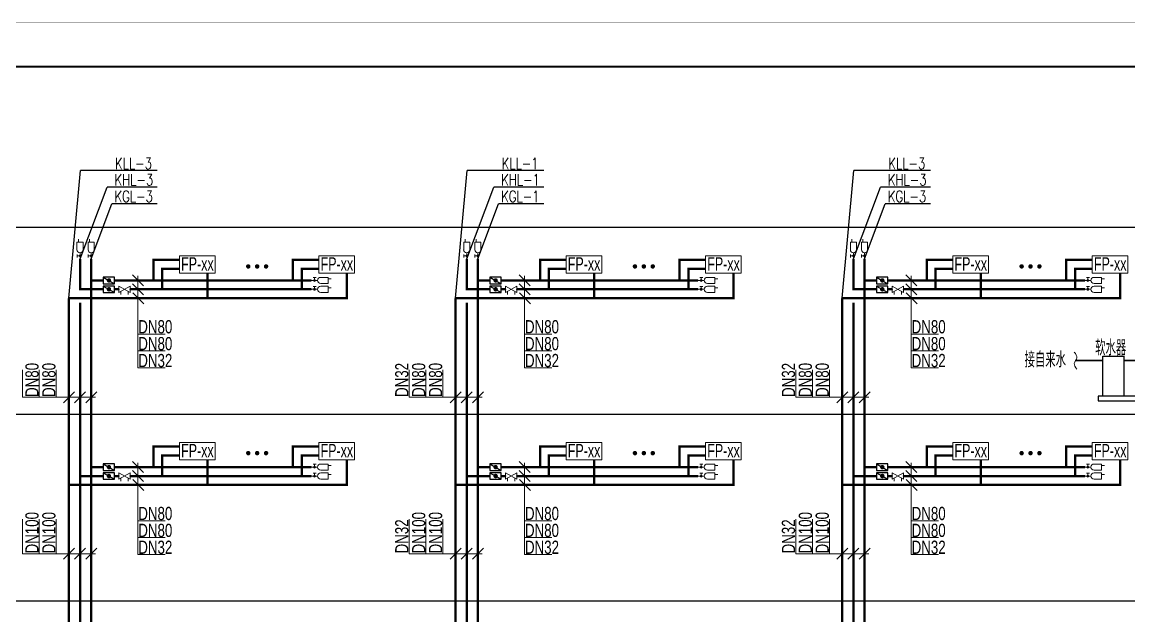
# Model space of a CAD drawing. Extents: x -778003 to -147913, y -2164908 to -814216.
# Drawn here: x -467002 to -442101, y -989428 to -976072 of the extents above; entities that cross this region are included whole.
import ezdxf

# ---------------------------------------------------------------- set-up
doc = ezdxf.new("R2010")
doc.units = 0
doc.header["$LTSCALE"] = 1000
doc.header["$MEASUREMENT"] = 0
doc.linetypes.add('CENTER2', pattern=[1.125, 0.75, -0.125, 0.125, -0.125])
doc.linetypes.add('DASH', pattern=[0.35, 0.25, -0.1])
doc.layers.get('0').update_dxf_attribs({"linetype": 'CONTINUOUS'})
for name, color, linetype in [('ACS_COM', 7, 'CONTINUOUS'), ('ACS_空调机组', 2, 'CONTINUOUS'), ('DIM-空冷凝水', 3, 'CONTINUOUS'), ('DIM-空冷热供水', 3, 'CONTINUOUS'), ('PIPE_DIM', 3, 'CONTINUOUS'), ('TEXT-风机盘管', 7, 'CONTINUOUS'), ('VALVE-空冷热供水', 7, 'CONTINUOUS')]:
    doc.layers.add(name, color=color, linetype=linetype)
for name, color, linetype, lineweight in [('ACS_KT_BJ', 4, 'CONTINUOUS', 30), ('EQ-风机盘管', 7, 'CONTINUOUS', 20), ('H-DIM-空调', 7, 'CONTINUOUS', 20), ('H-KT-冷凝', 5, 'N_LINE', 35), ('H-KT-冷热供', 3, 'LRG_LINE', 35), ('H-KT-冷热回', 2, 'LRH_LINE', 35), ('H-KT-阀件', 7, 'CONTINUOUS', 20)]:
    doc.layers.add(name, color=color, linetype=linetype, lineweight=lineweight)
doc.styles.add('_THVAC_PIPEDN', font='ROS', dxfattribs={"width": 0.8, "height": 3.5, "bigfont": 'JD'})
doc.styles.add('_THVAC_SERIAL', font='COMPLEX', dxfattribs={"width": 0.8, "height": 3.5, "bigfont": 'HZTXT'})
doc.styles.add('HZF', font='ROS', dxfattribs={"width": 0.8, "bigfont": 'JD'})
doc.styles.add('KHZ', font='ROMANS', dxfattribs={"width": 0.7, "bigfont": 'HZTXT'})
doc.styles.add('等高', font='ros1.shx', dxfattribs={"width": 0.7, "bigfont": 'jd.shx'})
doc.linetypes.add('LRG_LINE', pattern='A,1.5,-0.1,["LRG",KHZ,S=0.1,R=0,X=-0.1,Y=-0.05],-0.2', length=1.8)
doc.linetypes.add('LRH_LINE', pattern='A,1.5,-0.1,["LRH",KHZ,S=0.1,R=0,X=-0.1,Y=-0.05],-0.2', length=1.8)
doc.linetypes.add('N_LINE', pattern='A,1.5,-0.1,["N",KHZ,S=0.1,R=0,X=-0.1,Y=-0.05],-0.02', length=1.62)

# ---------------------------------------------------------------- blocks, each defined once
blk = doc.blocks.new('$VALVE$00000964')
h = blk.add_hatch(color=256)
h.paths.add_polyline_path([(15, 46, 0.414214), (0, 61), (0, 31, 0.414214)])
h.paths.add_polyline_path([(0, 61, 0.414214), (-15, 46, 0.414214), (0, 31)])
for p, q in [((-46, 138), (-46, 251)), ((-46, 251), (46, 251)), ((23, 251), (23, 297)), ((46, 251), (46, 138)), ((0, 92), (0, 0)), ((15, 46), (44, 46)), ((44, 68), (44, 24))]:
    blk.add_line(p, q)
blk.add_circle((0, 46), 14.7)
blk.add_arc((0, 138), 46.1, 180, 0)
blk.add_point((0, 0))
blk = doc.blocks.new('$VALVE$00000929')
blk.add_lwpolyline([(-125, -72), (125, 72), (125, -72), (-125, 72)], close=True)
for points in [[(-80, -46), (-80, -116)], [(80, -46), (80, -116)]]:
    blk.add_lwpolyline(points)
for p in [(-125, 0), (125, 0)]:
    blk.add_point(p)
blk = doc.blocks.new('A1')
for points, const_width in [([(-584266, -1025182), (-500166, -1025182), (-500166, -965782), (-584266, -965782)], 5), ([(-507666, -966782), (-581766, -966782), (-581766, -1024182), (-507666, -1024182)], 50)]:
    blk.add_lwpolyline(points, close=True, dxfattribs=dict(const_width=const_width))
blk = doc.blocks.new('$VALVE$00000898')
blk.add_lwpolyline([(128, 74), (-128, -74), (-128, 74)], close=True)
blk.add_lwpolyline([(128, 74), (128, -74), (-128, -74)])
at = {"const_width": 50}
blk.add_lwpolyline([(0, 25, -1), (0, -25, -1)], format="xyb", close=True, dxfattribs=at)
for p in [(-128, 0), (128, 0)]:
    blk.add_point(p)

msp = doc.modelspace()

# ---------------------------------------------------------------- hatches: boundary and pattern name
at = {"layer": 'H-KT-冷凝', "linetype": 'CENTER2'}
for points in [[(-459694.5, -982282.2), (-459668.3, -982282.2), (-459668.3, -982308.5)], [(-459694.5, -982282.2), (-459694.5, -982308.5), (-459668.3, -982308.5)], [(-450994.5, -982282.2), (-450968.3, -982282.2), (-450968.3, -982308.5)], [(-450994.5, -982282.2), (-450994.5, -982308.5), (-450968.3, -982308.5)], [(-442294.5, -982282.2), (-442268.3, -982282.2), (-442268.3, -982308.5)], [(-442294.5, -982282.2), (-442294.5, -982308.5), (-442268.3, -982308.5)], [(-459694.5, -986482.2), (-459668.3, -986482.2), (-459668.3, -986508.5)], [(-459694.5, -986482.2), (-459694.5, -986508.5), (-459668.3, -986508.5)], [(-450994.5, -986482.2), (-450968.3, -986482.2), (-450968.3, -986508.5)], [(-450994.5, -986482.2), (-450994.5, -986508.5), (-450968.3, -986508.5)], [(-442294.5, -986482.2), (-442268.3, -986482.2), (-442268.3, -986508.5)], [(-442294.5, -986482.2), (-442294.5, -986508.5), (-442268.3, -986508.5)]]:
    msp.add_hatch(color=256, dxfattribs=at).paths.add_polyline_path(points)
at = {"layer": 'H-KT-冷热供', "linetype": 'Continuous'}
for points in [[(-464048.9, -981421.1), (-464075.1, -981421.1), (-464075.1, -981394.8)], [(-464048.9, -981421.1), (-464048.9, -981394.8), (-464075.1, -981394.8)], [(-460911.1, -981421.1), (-460937.3, -981421.1), (-460937.3, -981394.8)], [(-460911.1, -981421.1), (-460911.1, -981394.8), (-460937.3, -981394.8)], [(-455348.9, -981421.1), (-455375.1, -981421.1), (-455375.1, -981394.8)], [(-455348.9, -981421.1), (-455348.9, -981394.8), (-455375.1, -981394.8)], [(-452211.1, -981421.1), (-452237.3, -981421.1), (-452237.3, -981394.8)], [(-452211.1, -981421.1), (-452211.1, -981394.8), (-452237.3, -981394.8)], [(-446648.9, -981421.1), (-446675.1, -981421.1), (-446675.1, -981394.8)], [(-446648.9, -981421.1), (-446648.9, -981394.8), (-446675.1, -981394.8)], [(-443511.1, -981421.1), (-443537.3, -981421.1), (-443537.3, -981394.8)], [(-443511.1, -981421.1), (-443511.1, -981394.8), (-443537.3, -981394.8)], [(-465448.9, -981882.2), (-465448.9, -981908.5), (-465475.2, -981908.5)], [(-465448.9, -981882.2), (-465475.2, -981882.2), (-465475.2, -981908.5)], [(-456748.9, -981882.2), (-456748.9, -981908.5), (-456775.2, -981908.5)], [(-456748.9, -981882.2), (-456775.2, -981882.2), (-456775.2, -981908.5)], [(-448048.9, -981882.2), (-448048.9, -981908.5), (-448075.2, -981908.5)], [(-448048.9, -981882.2), (-448075.2, -981882.2), (-448075.2, -981908.5)], [(-464048.9, -985621.1), (-464075.1, -985621.1), (-464075.1, -985594.8)], [(-464048.9, -985621.1), (-464048.9, -985594.8), (-464075.1, -985594.8)], [(-460911.1, -985621.1), (-460937.3, -985621.1), (-460937.3, -985594.8)], [(-460911.1, -985621.1), (-460911.1, -985594.8), (-460937.3, -985594.8)], [(-455348.9, -985621.1), (-455375.1, -985621.1), (-455375.1, -985594.8)], [(-455348.9, -985621.1), (-455348.9, -985594.8), (-455375.1, -985594.8)], [(-452211.1, -985621.1), (-452237.3, -985621.1), (-452237.3, -985594.8)], [(-452211.1, -985621.1), (-452211.1, -985594.8), (-452237.3, -985594.8)], [(-446648.9, -985621.1), (-446675.1, -985621.1), (-446675.1, -985594.8)], [(-446648.9, -985621.1), (-446648.9, -985594.8), (-446675.1, -985594.8)], [(-443511.1, -985621.1), (-443537.3, -985621.1), (-443537.3, -985594.8)], [(-443511.1, -985621.1), (-443511.1, -985594.8), (-443537.3, -985594.8)]]:
    msp.add_hatch(color=256, dxfattribs=at).paths.add_polyline_path(points)
at = {"layer": 'H-KT-冷热回', "linetype": 'DASH'}
for points in [[(-463848.9, -981621.1), (-463875.1, -981621.1), (-463875.1, -981594.8)], [(-463848.9, -981621.1), (-463848.9, -981594.8), (-463875.1, -981594.8)], [(-460711.1, -981621.1), (-460737.3, -981621.1), (-460737.3, -981594.8)], [(-460711.1, -981621.1), (-460711.1, -981594.8), (-460737.3, -981594.8)], [(-455148.9, -981621.1), (-455175.1, -981621.1), (-455175.1, -981594.8)], [(-455148.9, -981621.1), (-455148.9, -981594.8), (-455175.1, -981594.8)], [(-452011.1, -981621.1), (-452037.3, -981621.1), (-452037.3, -981594.8)], [(-452011.1, -981621.1), (-452011.1, -981594.8), (-452037.3, -981594.8)], [(-446448.9, -981621.1), (-446475.1, -981621.1), (-446475.1, -981594.8)], [(-446448.9, -981621.1), (-446448.9, -981594.8), (-446475.1, -981594.8)], [(-443311.1, -981621.1), (-443337.3, -981621.1), (-443337.3, -981594.8)], [(-443311.1, -981621.1), (-443311.1, -981594.8), (-443337.3, -981594.8)], [(-465698.9, -982082.2), (-465725.2, -982082.2), (-465725.2, -982108.5)], [(-465698.9, -982082.2), (-465698.9, -982108.5), (-465725.2, -982108.5)], [(-456998.9, -982082.2), (-457025.2, -982082.2), (-457025.2, -982108.5)], [(-456998.9, -982082.2), (-456998.9, -982108.5), (-457025.2, -982108.5)], [(-448298.9, -982082.2), (-448325.2, -982082.2), (-448325.2, -982108.5)], [(-448298.9, -982082.2), (-448298.9, -982108.5), (-448325.2, -982108.5)], [(-463848.9, -985821.1), (-463875.1, -985821.1), (-463875.1, -985794.8)], [(-463848.9, -985821.1), (-463848.9, -985794.8), (-463875.1, -985794.8)], [(-460711.1, -985821.1), (-460737.3, -985821.1), (-460737.3, -985794.8)], [(-460711.1, -985821.1), (-460711.1, -985794.8), (-460737.3, -985794.8)], [(-455148.9, -985821.1), (-455175.1, -985821.1), (-455175.1, -985794.8)], [(-455148.9, -985821.1), (-455148.9, -985794.8), (-455175.1, -985794.8)], [(-452011.1, -985821.1), (-452037.3, -985821.1), (-452037.3, -985794.8)], [(-452011.1, -985821.1), (-452011.1, -985794.8), (-452037.3, -985794.8)], [(-446448.9, -985821.1), (-446475.1, -985821.1), (-446475.1, -985794.8)], [(-446448.9, -985821.1), (-446448.9, -985794.8), (-446475.1, -985794.8)], [(-443311.1, -985821.1), (-443337.3, -985821.1), (-443337.3, -985794.8)], [(-443311.1, -985821.1), (-443311.1, -985794.8), (-443337.3, -985794.8)]]:
    msp.add_hatch(color=256, dxfattribs=at).paths.add_polyline_path(points)

# ---------------------------------------------------------------- linework, layer by layer
for p, q in [((-480720.3, -980687.1), (-408080, -980687.1)), ((-480720.3, -984887.1), (-408080, -984887.1)), ((-480720.3, -989087.1), (-408080, -989087.1))]:
    msp.add_line(p, q)
msp.add_lwpolyline([(-481625.2, -977075), (-401025.2, -977075), (-401025.2, -1034475), (-481625.2, -1034475)], close=True)
at = {"const_width": 50}
for points in [[(-461939.1, -981567.4, 1), (-461889.1, -981567.4, 1)], [(-461739.1, -981567.4, 1), (-461689.1, -981567.4, 1)], [(-461539.1, -981567.4, 1), (-461489.1, -981567.4, 1)], [(-453239.1, -981567.4, 1), (-453189.1, -981567.4, 1)], [(-453039.1, -981567.4, 1), (-452989.1, -981567.4, 1)], [(-452839.1, -981567.4, 1), (-452789.1, -981567.4, 1)], [(-444539.1, -981567.4, 1), (-444489.1, -981567.4, 1)], [(-444339.1, -981567.4, 1), (-444289.1, -981567.4, 1)], [(-444139.1, -981567.4, 1), (-444089.1, -981567.4, 1)], [(-461939.1, -985767.4, 1), (-461889.1, -985767.4, 1)], [(-461739.1, -985767.4, 1), (-461689.1, -985767.4, 1)], [(-461539.1, -985767.4, 1), (-461489.1, -985767.4, 1)], [(-453239.1, -985767.4, 1), (-453189.1, -985767.4, 1)], [(-453039.1, -985767.4, 1), (-452989.1, -985767.4, 1)], [(-452839.1, -985767.4, 1), (-452789.1, -985767.4, 1)], [(-444539.1, -985767.4, 1), (-444489.1, -985767.4, 1)], [(-444339.1, -985767.4, 1), (-444289.1, -985767.4, 1)], [(-444139.1, -985767.4, 1), (-444089.1, -985767.4, 1)]]:
    msp.add_lwpolyline(points, format="xyb", close=True, dxfattribs=at)
at = {"layer": 'ACS_COM'}
msp.add_lwpolyline([(-441114.9, -984487.1), (-442789.9, -984487.1), (-442789.9, -984587.1), (-441114.9, -984587.1)], close=True, dxfattribs=at)
at = {"layer": 'ACS_KT_BJ'}
for p, q in [((-443299.6, -983687.1), (-442689.9, -983687.1)), ((-441689.9, -983687.1), (-442214.9, -983687.1))]:
    msp.add_line(p, q, dxfattribs=at)
at = {"layer": 'ACS_空调机组'}
msp.add_lwpolyline([(-442689.9, -984487.1), (-442689.9, -983587.1), (-442214.9, -983587.1), (-442214.9, -984487.1)], close=True, dxfattribs=at)
at = {"layer": 'DIM-空冷凝水'}
for p, q in [((-465698.9, -981399.5), (-465087.7, -979781.1)), ((-456998.9, -981399.5), (-456387.7, -979781.1)), ((-448298.9, -981399.5), (-447687.7, -979781.1)), ((-465448.9, -981399.5), (-464981.9, -980162.8)), ((-456748.9, -981399.5), (-456281.9, -980162.8)), ((-448048.9, -981399.5), (-447581.9, -980162.8))]:
    msp.add_line(p, q, dxfattribs=at)
at = {"layer": 'DIM-空冷热供水'}
for p, q in [((-463962.1, -980162.8), (-464981.9, -980162.8)), ((-455262.1, -980162.8), (-456281.9, -980162.8)), ((-446562.1, -980162.8), (-447581.9, -980162.8))]:
    msp.add_line(p, q, dxfattribs=at)
at = {"layer": 'EQ-风机盘管', "color": 4}
for points in [[(-463463, -981328.9), (-462662.8, -981328.9), (-462662.8, -981721.1), (-463463, -981721.1)], [(-460325.2, -981328.9), (-459525, -981328.9), (-459525, -981721.1), (-460325.2, -981721.1)], [(-454763, -981328.9), (-453962.8, -981328.9), (-453962.8, -981721.1), (-454763, -981721.1)], [(-451625.2, -981328.9), (-450825, -981328.9), (-450825, -981721.1), (-451625.2, -981721.1)], [(-446063, -981328.9), (-445262.8, -981328.9), (-445262.8, -981721.1), (-446063, -981721.1)], [(-442925.2, -981328.9), (-442125, -981328.9), (-442125, -981721.1), (-442925.2, -981721.1)], [(-463463, -985528.9), (-462662.8, -985528.9), (-462662.8, -985921.1), (-463463, -985921.1)], [(-460325.2, -985528.9), (-459525, -985528.9), (-459525, -985921.1), (-460325.2, -985921.1)], [(-454763, -985528.9), (-453962.8, -985528.9), (-453962.8, -985921.1), (-454763, -985921.1)], [(-451625.2, -985528.9), (-450825, -985528.9), (-450825, -985921.1), (-451625.2, -985921.1)], [(-446063, -985528.9), (-445262.8, -985528.9), (-445262.8, -985921.1), (-446063, -985921.1)], [(-442925.2, -985528.9), (-442125, -985528.9), (-442125, -985921.1), (-442925.2, -985921.1)]]:
    msp.add_lwpolyline(points, close=True, dxfattribs=at)
at = {"layer": 'H-DIM-空调'}
for p, q in [((-464520.1, -981758.5), (-464272.6, -982005.9)), ((-464396.3, -981782.2), (-464396.3, -983388)), ((-455820.1, -981758.5), (-455572.6, -982005.9)), ((-455696.3, -981782.2), (-455696.3, -983388)), ((-447120.1, -981758.5), (-446872.6, -982005.9)), ((-446996.3, -981782.2), (-446996.3, -983388)), ((-464520.1, -981958.5), (-464272.6, -982205.9)), ((-455820.1, -981958.5), (-455572.6, -982205.9)), ((-447120.1, -981958.5), (-446872.6, -982205.9)), ((-464514.4, -982158.5), (-464266.9, -982405.9)), ((-455814.4, -982158.5), (-455566.9, -982405.9)), ((-447114.4, -982158.5), (-446866.9, -982405.9)), ((-464396.3, -983088), (-463780.8, -983088)), ((-464396.3, -983088), (-464396.3, -983848)), ((-455696.3, -983088), (-455080.8, -983088)), ((-455696.3, -983088), (-455696.3, -983848)), ((-446996.3, -983088), (-446380.8, -983088)), ((-446996.3, -983088), (-446996.3, -983848)), ((-464396.3, -983468), (-463780.8, -983468)), ((-455696.3, -983468), (-455080.8, -983468)), ((-446996.3, -983468), (-446380.8, -983468)), ((-466996.8, -984511), (-466996.8, -983895.5)), ((-466616.8, -984511), (-466616.8, -983895.5)), ((-466236.8, -984511), (-466236.8, -983895.5)), ((-464396.3, -983848), (-463780.8, -983848)), ((-458296.8, -984511), (-458296.8, -983895.5)), ((-457916.8, -984511), (-457916.8, -983895.5)), ((-457536.8, -984511), (-457536.8, -983895.5)), ((-455696.3, -983848), (-455080.8, -983848)), ((-449596.8, -984511), (-449596.8, -983895.5)), ((-449216.8, -984511), (-449216.8, -983895.5)), ((-448836.8, -984511), (-448836.8, -983895.5)), ((-446996.3, -983848), (-446380.8, -983848)), ((-466236.8, -984511), (-466996.8, -984511)), ((-465348.9, -984511), (-466236.8, -984511)), ((-466072.7, -984634.7), (-465825.2, -984387.2)), ((-465822.7, -984634.7), (-465575.2, -984387.2)), ((-465572.7, -984634.7), (-465325.2, -984387.2)), ((-457536.8, -984511), (-458296.8, -984511)), ((-456648.9, -984511), (-457536.8, -984511)), ((-457372.7, -984634.7), (-457125.2, -984387.2)), ((-457122.7, -984634.7), (-456875.2, -984387.2)), ((-456872.7, -984634.7), (-456625.2, -984387.2)), ((-448836.8, -984511), (-449596.8, -984511)), ((-447948.9, -984511), (-448836.8, -984511)), ((-448672.7, -984634.7), (-448425.2, -984387.2)), ((-448422.7, -984634.7), (-448175.2, -984387.2)), ((-448172.7, -984634.7), (-447925.2, -984387.2)), ((-464520.1, -985958.5), (-464272.6, -986205.9)), ((-464396.3, -985982.2), (-464396.3, -987588)), ((-455820.1, -985958.5), (-455572.6, -986205.9)), ((-455696.3, -985982.2), (-455696.3, -987588)), ((-447120.1, -985958.5), (-446872.6, -986205.9)), ((-446996.3, -985982.2), (-446996.3, -987588)), ((-464520.1, -986158.5), (-464272.6, -986405.9)), ((-455820.1, -986158.5), (-455572.6, -986405.9)), ((-447120.1, -986158.5), (-446872.6, -986405.9)), ((-464514.4, -986358.5), (-464266.9, -986605.9)), ((-455814.4, -986358.5), (-455566.9, -986605.9)), ((-447114.4, -986358.5), (-446866.9, -986605.9)), ((-466996.8, -988031), (-466996.8, -987250.3)), ((-466616.8, -988031), (-466616.8, -987250.3)), ((-466236.8, -988031), (-466236.8, -987250.3)), ((-464396.3, -987288), (-463780.8, -987288)), ((-464396.3, -987288), (-464396.3, -988048)), ((-458296.8, -988031), (-458296.8, -987250.3)), ((-457916.8, -988031), (-457916.8, -987250.3)), ((-457536.8, -988031), (-457536.8, -987250.3)), ((-455696.3, -987288), (-455080.8, -987288)), ((-455696.3, -987288), (-455696.3, -988048)), ((-449596.8, -988031), (-449596.8, -987250.3)), ((-449216.8, -988031), (-449216.8, -987250.3)), ((-448836.8, -988031), (-448836.8, -987250.3)), ((-446996.3, -987288), (-446380.8, -987288)), ((-446996.3, -987288), (-446996.3, -988048)), ((-464396.3, -987668), (-463780.8, -987668)), ((-455696.3, -987668), (-455080.8, -987668)), ((-446996.3, -987668), (-446380.8, -987668)), ((-466236.8, -988031), (-466996.8, -988031)), ((-465348.9, -988031), (-466236.8, -988031)), ((-466072.7, -988154.7), (-465825.2, -987907.2)), ((-465822.7, -988154.7), (-465575.2, -987907.2)), ((-465572.7, -988154.7), (-465325.2, -987907.2)), ((-464396.3, -988048), (-463780.8, -988048)), ((-457536.8, -988031), (-458296.8, -988031)), ((-456648.9, -988031), (-457536.8, -988031)), ((-457372.7, -988154.7), (-457125.2, -987907.2)), ((-457122.7, -988154.7), (-456875.2, -987907.2)), ((-456872.7, -988154.7), (-456625.2, -987907.2)), ((-455696.3, -988048), (-455080.8, -988048)), ((-448836.8, -988031), (-449596.8, -988031)), ((-447948.9, -988031), (-448836.8, -988031)), ((-448672.7, -988154.7), (-448425.2, -987907.2)), ((-448422.7, -988154.7), (-448175.2, -987907.2)), ((-448172.7, -988154.7), (-447925.2, -987907.2)), ((-446996.3, -988048), (-446380.8, -988048))]:
    msp.add_line(p, q, dxfattribs=at)
msp.add_spline([(-443329.6, -983497.1), (-443269.6, -983623.8), (-443329.6, -983750.4), (-443269.6, -983877.1)], degree=3, dxfattribs=at)
at = {"layer": 'H-KT-冷凝', "linetype": 'CENTER2', "ltscale": 1.5, "const_width": 52.5}
for points in [[(-462832.4, -982282.2), (-462832.4, -981721.1)], [(-459694.5, -982282.2), (-459694.5, -981721.1)], [(-454132.4, -982282.2), (-454132.4, -981721.1)], [(-450994.5, -982282.2), (-450994.5, -981721.1)], [(-445432.4, -982282.2), (-445432.4, -981721.1)], [(-442294.5, -982282.2), (-442294.5, -981721.1)], [(-465948.9, -982282.2), (-462832.4, -982282.2)], [(-465948.9, -986982.2), (-465948.9, -982282.2)], [(-462832.4, -982282.2), (-459694.5, -982282.2)], [(-457248.9, -982282.2), (-454132.4, -982282.2)], [(-457248.9, -986982.2), (-457248.9, -982282.2)], [(-454132.4, -982282.2), (-450994.5, -982282.2)], [(-448548.9, -982282.2), (-445432.4, -982282.2)], [(-448548.9, -986982.2), (-448548.9, -982282.2)], [(-445432.4, -982282.2), (-442294.5, -982282.2)], [(-462832.4, -986482.2), (-462832.4, -985921.1)], [(-459694.5, -986482.2), (-459694.5, -985921.1)], [(-454132.4, -986482.2), (-454132.4, -985921.1)], [(-450994.5, -986482.2), (-450994.5, -985921.1)], [(-445432.4, -986482.2), (-445432.4, -985921.1)], [(-442294.5, -986482.2), (-442294.5, -985921.1)], [(-465948.9, -986482.2), (-462832.4, -986482.2)], [(-462832.4, -986482.2), (-459694.5, -986482.2)], [(-457248.9, -986482.2), (-454132.4, -986482.2)], [(-454132.4, -986482.2), (-450994.5, -986482.2)], [(-448548.9, -986482.2), (-445432.4, -986482.2)], [(-445432.4, -986482.2), (-442294.5, -986482.2)], [(-465948.9, -991182.2), (-465948.9, -986982.2)], [(-457248.9, -991182.2), (-457248.9, -986982.2)], [(-448548.9, -991182.2), (-448548.9, -986982.2)]]:
    msp.add_lwpolyline(points, dxfattribs=at)
at = {"layer": 'H-KT-冷热供', "linetype": 'Continuous', "ltscale": 1.5, "const_width": 52.5}
for points in [[(-465448.9, -981939.5), (-465448.9, -981399.5)], [(-464048.9, -981882.2), (-464048.9, -981421.1)], [(-464048.9, -981421.1), (-463463, -981421.1)], [(-460911.1, -981882.2), (-460911.1, -981421.1)], [(-460911.1, -981421.1), (-460325.2, -981421.1)], [(-456748.9, -981939.5), (-456748.9, -981399.5)], [(-455348.9, -981882.2), (-455348.9, -981421.1)], [(-455348.9, -981421.1), (-454763, -981421.1)], [(-452211.1, -981882.2), (-452211.1, -981421.1)], [(-452211.1, -981421.1), (-451625.2, -981421.1)], [(-448048.9, -981939.5), (-448048.9, -981399.5)], [(-446648.9, -981882.2), (-446648.9, -981421.1)], [(-446648.9, -981421.1), (-446063, -981421.1)], [(-443511.1, -981882.2), (-443511.1, -981421.1)], [(-443511.1, -981421.1), (-442925.2, -981421.1)], [(-465448.9, -981882.2), (-465176.9, -981882.2)], [(-465448.9, -981882.2), (-465448.9, -981939.5)], [(-465448.9, -986082.2), (-465448.9, -981939.5)], [(-464920.9, -981882.2), (-464048.9, -981882.2)], [(-464048.9, -981882.2), (-460911.1, -981882.2)], [(-460911.1, -981882.2), (-460491.9, -981882.2)], [(-456748.9, -981882.2), (-456476.9, -981882.2)], [(-456748.9, -981882.2), (-456748.9, -981939.5)], [(-456748.9, -986082.2), (-456748.9, -981939.5)], [(-456220.9, -981882.2), (-455348.9, -981882.2)], [(-455348.9, -981882.2), (-452211.1, -981882.2)], [(-452211.1, -981882.2), (-451791.9, -981882.2)], [(-448048.9, -981882.2), (-447776.9, -981882.2)], [(-448048.9, -981882.2), (-448048.9, -981939.5)], [(-448048.9, -986082.2), (-448048.9, -981939.5)], [(-447520.9, -981882.2), (-446648.9, -981882.2)], [(-446648.9, -981882.2), (-443511.1, -981882.2)], [(-443511.1, -981882.2), (-443091.9, -981882.2)], [(-464048.9, -986082.2), (-464048.9, -985621.1)], [(-464048.9, -985621.1), (-463463, -985621.1)], [(-460911.1, -986082.2), (-460911.1, -985621.1)], [(-460911.1, -985621.1), (-460325.2, -985621.1)], [(-455348.9, -986082.2), (-455348.9, -985621.1)], [(-455348.9, -985621.1), (-454763, -985621.1)], [(-452211.1, -986082.2), (-452211.1, -985621.1)], [(-452211.1, -985621.1), (-451625.2, -985621.1)], [(-446648.9, -986082.2), (-446648.9, -985621.1)], [(-446648.9, -985621.1), (-446063, -985621.1)], [(-443511.1, -986082.2), (-443511.1, -985621.1)], [(-443511.1, -985621.1), (-442925.2, -985621.1)], [(-465448.9, -990582.2), (-465448.9, -986082.2)], [(-465448.9, -986082.2), (-465176.9, -986082.2)], [(-464920.9, -986082.2), (-464048.9, -986082.2)], [(-464048.9, -986082.2), (-460911.1, -986082.2)], [(-460911.1, -986082.2), (-460491.9, -986082.2)], [(-456748.9, -990582.2), (-456748.9, -986082.2)], [(-456748.9, -986082.2), (-456476.9, -986082.2)], [(-456220.9, -986082.2), (-455348.9, -986082.2)], [(-455348.9, -986082.2), (-452211.1, -986082.2)], [(-452211.1, -986082.2), (-451791.9, -986082.2)], [(-448048.9, -990582.2), (-448048.9, -986082.2)], [(-448048.9, -986082.2), (-447776.9, -986082.2)], [(-447520.9, -986082.2), (-446648.9, -986082.2)], [(-446648.9, -986082.2), (-443511.1, -986082.2)], [(-443511.1, -986082.2), (-443091.9, -986082.2)]]:
    msp.add_lwpolyline(points, dxfattribs=at)
at = {"layer": 'H-KT-冷热回', "linetype": 'DASH', "ltscale": 1.5, "const_width": 52.5}
for points in [[(-465698.9, -982082.2), (-465698.9, -981399.5)], [(-456998.9, -982082.2), (-456998.9, -981399.5)], [(-448298.9, -982082.2), (-448298.9, -981399.5)], [(-463848.9, -982082.2), (-463848.9, -981621.1)], [(-463848.9, -981621.1), (-463463, -981621.1)], [(-460711.1, -982082.2), (-460711.1, -981621.1)], [(-460711.1, -981621.1), (-460325.2, -981621.1)], [(-455148.9, -982082.2), (-455148.9, -981621.1)], [(-455148.9, -981621.1), (-454763, -981621.1)], [(-452011.1, -982082.2), (-452011.1, -981621.1)], [(-452011.1, -981621.1), (-451625.2, -981621.1)], [(-446448.9, -982082.2), (-446448.9, -981621.1)], [(-446448.9, -981621.1), (-446063, -981621.1)], [(-443311.1, -982082.2), (-443311.1, -981621.1)], [(-443311.1, -981621.1), (-442925.2, -981621.1)], [(-465698.9, -982082.2), (-465176.9, -982082.2)], [(-464920.9, -982082.2), (-464824.1, -982082.2)], [(-464573.7, -982082.2), (-463848.9, -982082.2)], [(-463848.9, -982082.2), (-460711.1, -982082.2)], [(-460711.1, -982082.2), (-460491.9, -982082.2)], [(-456998.9, -982082.2), (-456476.9, -982082.2)], [(-456220.9, -982082.2), (-456124.1, -982082.2)], [(-455873.7, -982082.2), (-455148.9, -982082.2)], [(-455148.9, -982082.2), (-452011.1, -982082.2)], [(-452011.1, -982082.2), (-451791.9, -982082.2)], [(-448298.9, -982082.2), (-447776.9, -982082.2)], [(-447520.9, -982082.2), (-447424.1, -982082.2)], [(-447173.7, -982082.2), (-446448.9, -982082.2)], [(-446448.9, -982082.2), (-443311.1, -982082.2)], [(-443311.1, -982082.2), (-443091.9, -982082.2)], [(-465698.9, -986782.2), (-465698.9, -982382.2)], [(-456998.9, -986782.2), (-456998.9, -982382.2)], [(-448298.9, -986782.2), (-448298.9, -982382.2)], [(-463848.9, -986282.2), (-463848.9, -985821.1)], [(-463848.9, -985821.1), (-463463, -985821.1)], [(-460711.1, -986282.2), (-460711.1, -985821.1)], [(-460711.1, -985821.1), (-460325.2, -985821.1)], [(-455148.9, -986282.2), (-455148.9, -985821.1)], [(-455148.9, -985821.1), (-454763, -985821.1)], [(-452011.1, -986282.2), (-452011.1, -985821.1)], [(-452011.1, -985821.1), (-451625.2, -985821.1)], [(-446448.9, -986282.2), (-446448.9, -985821.1)], [(-446448.9, -985821.1), (-446063, -985821.1)], [(-443311.1, -986282.2), (-443311.1, -985821.1)], [(-443311.1, -985821.1), (-442925.2, -985821.1)], [(-465698.9, -986282.2), (-465176.9, -986282.2)], [(-464920.9, -986282.2), (-464824.1, -986282.2)], [(-464573.7, -986282.2), (-463848.9, -986282.2)], [(-463848.9, -986282.2), (-460711.1, -986282.2)], [(-460711.1, -986282.2), (-460491.9, -986282.2)], [(-456998.9, -986282.2), (-456476.9, -986282.2)], [(-456220.9, -986282.2), (-456124.1, -986282.2)], [(-455873.7, -986282.2), (-455148.9, -986282.2)], [(-455148.9, -986282.2), (-452011.1, -986282.2)], [(-452011.1, -986282.2), (-451791.9, -986282.2)], [(-448298.9, -986282.2), (-447776.9, -986282.2)], [(-447520.9, -986282.2), (-447424.1, -986282.2)], [(-447173.7, -986282.2), (-446448.9, -986282.2)], [(-446448.9, -986282.2), (-443311.1, -986282.2)], [(-443311.1, -986282.2), (-443091.9, -986282.2)], [(-465698.9, -990982.2), (-465698.9, -986782.2)], [(-456998.9, -990982.2), (-456998.9, -986782.2)], [(-448298.9, -990982.2), (-448298.9, -986782.2)]]:
    msp.add_lwpolyline(points, dxfattribs=at)
at = {"layer": 'PIPE_DIM'}
for p, q in [((-465948.9, -982282.2), (-465692.7, -979407.9)), ((-463962.1, -979407.9), (-465692.7, -979407.9)), ((-457248.9, -982282.2), (-456992.7, -979407.9)), ((-455262.1, -979407.9), (-456992.7, -979407.9)), ((-448548.9, -982282.2), (-448292.7, -979407.9)), ((-446562.1, -979407.9), (-448292.7, -979407.9)), ((-463962.1, -979781.1), (-465087.7, -979781.1)), ((-455262.1, -979781.1), (-456387.7, -979781.1)), ((-446562.1, -979781.1), (-447687.7, -979781.1))]:
    msp.add_line(p, q, dxfattribs=at)

# ---------------------------------------------------------------- block references
msp.add_blockref('A1', (100141.1, -10293.2))
at = {"layer": 'H-KT-阀件', "xscale": -1.5, "yscale": 1.5, "zscale": 1.5}
for p in [(-465698.9, -981399.5), (-465448.9, -981399.5), (-456998.9, -981399.5), (-456748.9, -981399.5), (-448298.9, -981399.5), (-448048.9, -981399.5)]:
    msp.add_blockref('$VALVE$00000964', p, dxfattribs=at)
at = {"layer": 'H-KT-阀件', "xscale": -1.5, "yscale": 1.5, "zscale": 1.5, "rotation": 270}
for p in [(-460491.9, -981882.2), (-451791.9, -981882.2), (-443091.9, -981882.2), (-460491.9, -982082.2), (-451791.9, -982082.2), (-443091.9, -982082.2), (-460491.9, -986082.2), (-451791.9, -986082.2), (-443091.9, -986082.2), (-460491.9, -986282.2), (-451791.9, -986282.2), (-443091.9, -986282.2)]:
    msp.add_blockref('$VALVE$00000964', p, dxfattribs=at)
at = {"layer": 'H-KT-阀件'}
for p in [(-464698.9, -982082.2), (-455998.9, -982082.2), (-447298.9, -982082.2), (-464698.9, -986282.2), (-455998.9, -986282.2), (-447298.9, -986282.2)]:
    msp.add_blockref('$VALVE$00000929', p, dxfattribs=at)
at = {"layer": 'VALVE-空冷热供水', "yscale": -1, "rotation": 180}
for p in [(-465048.9, -981882.2), (-456348.9, -981882.2), (-447648.9, -981882.2), (-465048.9, -982082.2), (-456348.9, -982082.2), (-447648.9, -982082.2), (-465048.9, -986082.2), (-456348.9, -986082.2), (-447648.9, -986082.2), (-465048.9, -986282.2), (-456348.9, -986282.2), (-447648.9, -986282.2)]:
    msp.add_blockref('$VALVE$00000898', p, dxfattribs=at)

# ---------------------------------------------------------------- texts
at = {"layer": 'DIM-空冷凝水', "color": 7, "style": '_THVAC_SERIAL', "width": 0.752941}
for s, p in [('KLL-3', (-464912.8, -979376.7)), ('KLL-1', (-456212.8, -979376.7)), ('KLL-3', (-447512.8, -979376.7))]:
    msp.add_text(s, height=255, dxfattribs=at).set_placement(p)
at = {"layer": 'DIM-空冷热供水', "color": 7, "style": '_THVAC_SERIAL', "width": 0.752941}
for s, p in [('KHL-3', (-464925, -979743.6)), ('KHL-1', (-456225, -979743.6)), ('KHL-3', (-447525, -979743.6)), ('KGL-3', (-464925, -980119)), ('KGL-1', (-456225, -980119)), ('KGL-3', (-447525, -980119))]:
    msp.add_text(s, height=255, dxfattribs=at).set_placement(p)
at = {"layer": 'H-DIM-空调', "color": 7, "style": '_THVAC_PIPEDN', "width": 0.752941}
for s, p in [('DN80', (-464388.8, -983073)), ('DN80', (-455688.8, -983073)), ('DN80', (-446988.8, -983073)), ('DN80', (-464388.8, -983453)), ('DN80', (-455688.8, -983453)), ('DN80', (-446988.8, -983453)), ('DN32', (-464388.8, -983833)), ('DN32', (-455688.8, -983833)), ('DN32', (-446988.8, -983833)), ('DN80', (-464388.8, -987273)), ('DN80', (-455688.8, -987273)), ('DN80', (-446988.8, -987273)), ('DN80', (-464388.8, -987653)), ('DN80', (-455688.8, -987653)), ('DN80', (-446988.8, -987653)), ('DN32', (-464388.8, -988033)), ('DN32', (-455688.8, -988033)), ('DN32', (-446988.8, -988033))]:
    msp.add_text(s, height=297.5, dxfattribs=at).set_placement(p)
for s, p in [('DN80', (-466631.8, -984503.5)), ('DN80', (-466251.8, -984503.5)), ('DN32', (-458311.8, -984503.5)), ('DN80', (-457931.8, -984503.5)), ('DN80', (-457551.8, -984503.5)), ('DN32', (-449611.8, -984503.5)), ('DN80', (-449231.8, -984503.5)), ('DN80', (-448851.8, -984503.5)), ('DN100', (-466631.8, -988023.5)), ('DN100', (-466251.8, -988023.5)), ('DN32', (-458311.8, -988023.5)), ('DN100', (-457931.8, -988023.5)), ('DN100', (-457551.8, -988023.5)), ('DN32', (-449611.8, -988023.5)), ('DN100', (-449231.8, -988023.5)), ('DN100', (-448851.8, -988023.5))]:
    msp.add_text(s, height=297.5, rotation=90, dxfattribs=at).set_placement(p)
at = {"layer": 'TEXT-风机盘管', "width": 0.7}
for s, height, style, p in [('FP-xx', 300, 'HZF', (-463425.7, -981661)), ('FP-xx', 300, 'HZF', (-460287.8, -981661)), ('FP-xx', 300, 'HZF', (-454725.7, -981661)), ('FP-xx', 300, 'HZF', (-451587.8, -981661)), ('FP-xx', 300, 'HZF', (-446025.7, -981661)), ('FP-xx', 300, 'HZF', (-442887.8, -981661)), ('软水器', 350, '等高', (-442858.7, -983571.2)), ('接自来水', 350, '等高', (-444447.5, -983839.7)), ('FP-xx', 300, 'HZF', (-463425.7, -985861)), ('FP-xx', 300, 'HZF', (-460287.8, -985861)), ('FP-xx', 300, 'HZF', (-454725.7, -985861)), ('FP-xx', 300, 'HZF', (-451587.8, -985861)), ('FP-xx', 300, 'HZF', (-446025.7, -985861)), ('FP-xx', 300, 'HZF', (-442887.8, -985861))]:
    msp.add_text(s, height=height, dxfattribs=dict(at, style=style)).set_placement(p)

doc.saveas('drawing.dxf')
